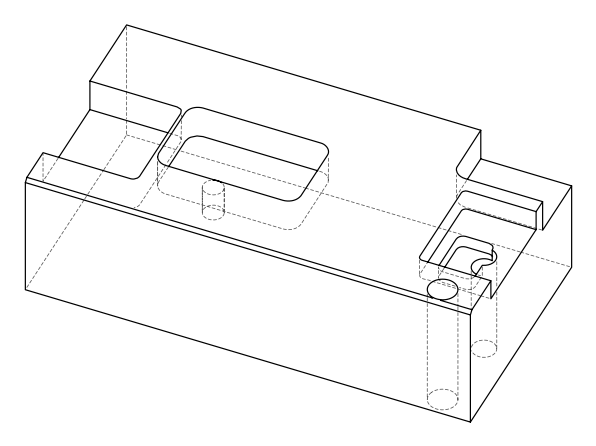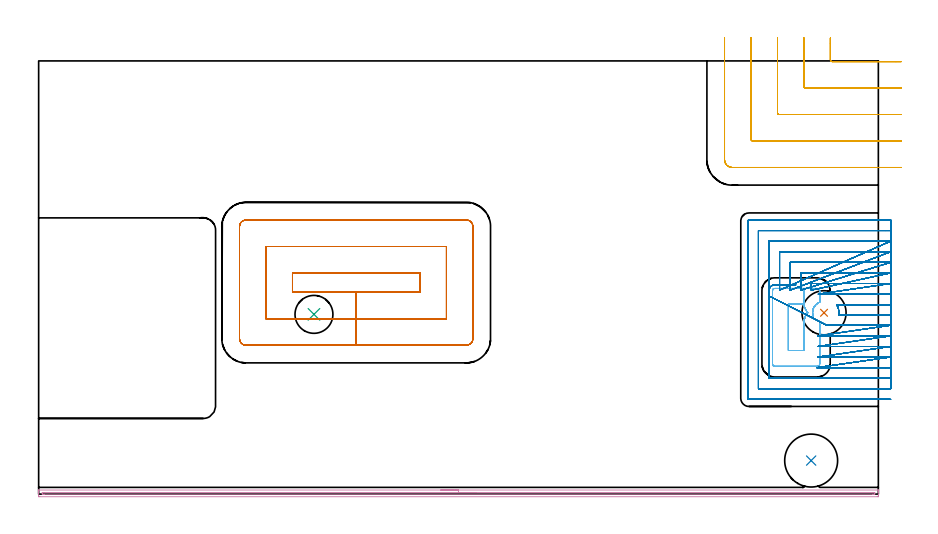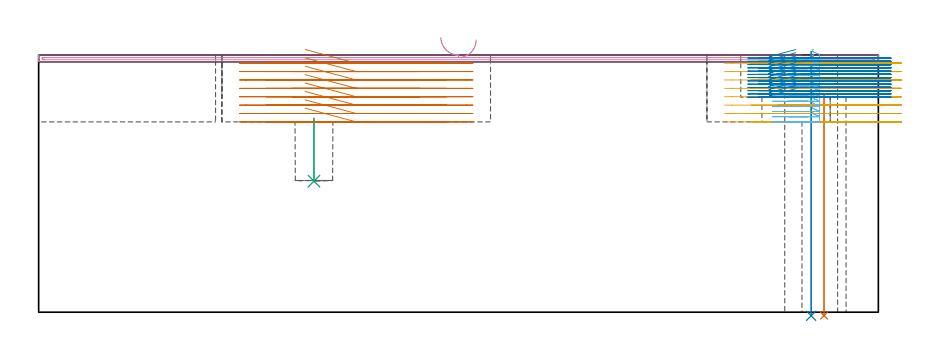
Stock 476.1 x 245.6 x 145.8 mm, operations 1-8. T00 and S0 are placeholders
(PLAN: 9 operations, 8 tool changes, 150.3 min)
(1 INDEXABLE_INSERT_DRILL_THROUGH_HOLE_FROM_SOLID | STEP1HOLE | NXT0302_021 | 0.51 min | 71473 mm3)
(2 INDEXABLE_INSERT_DRILL_THROUGH_HOLE_FROM_SOLID_1 | STEP1HOLE_1 | NXT0302_031 | 0.6 min | 102970 mm3)
(3 INDEXABLE_INSERT_DRILL_BLIND_HOLE_FROM_SOLID | STEP1POCKET | NXT0302_014 | 0.15 min | 25821 mm3)
(4 AREA_MILL | FG_CHAMFER_SURFACE | UGT0205_001 | 7.77 min | 3431 mm3)
(5 MILL_CORNER_NOTCH_RECTANGULAR | CORNER_NOTCH_RECTANGULAR | UGT0201_094 | Follow Part, ap 5, ae 75% | 10.1 min | 257704 mm3)
(6 MILL_RECTANGULAR_POCKET | POCKET_RECTANGULAR_STRAIGHT | NXT0201_011 | Follow Part, ap 3, ae 75% | 6.83 min | 68156 mm3)
(7 MILL_RECTANGULAR_POCKET_1 | POCKET_RECTANGULAR_STRAIGHT_1 | UGT0201_094 | Follow Part, ap 5, ae 75% | 15.15 min | 505471 mm3)
(8 MILL_SLOT | SLOT_PARTIAL_RECTANGULAR | NXT0201_009 | Follow Part, ap 2, ae 75% | 59.41 min | 149608 mm3)
(9 MILL_SLOT_1 | SLOT_PARTIAL_RECTANGULAR_1 | NXT0201_011 | Follow Part, ap 3, ae 75% | 49.78 min | 431446 mm3)
(TOOL NXT0302_021 | Index. Insert Drill 25mm [880-D2500L25-05] | D25 PA176 FL125 Z2)
(TOOL NXT0302_031 | Index. Insert Drill 30mm [880-D3000L32-05] | D30 PA176 FL150 Z2)
(TOOL NXT0302_014 | Index. Insert Drill 21.5mm [880-D2150L25-03] | D21.5 PA176 FL65 Z2)
(TOOL UGT0205_001 | Chamfer Mill 20 x 3 x 45 deg. | D20 FL50 Z2)
(TOOL UGT0201_094 | End mill 20 mm | D20 FL38 Z4)
(TOOL NXT0201_011 | ENDMILL 12mm [2P460-1200-NA 1630] | D12 FL38 Z6)
(TOOL NXT0201_009 | ENDMILL 8mm [2P460-0800-NA 1630] | D8 FL26 Z6)
(OP 1 INDEXABLE_INSERT_DRILL_THROUGH_HOLE_FROM_SOLID)
G17 G21 G94 G90
T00 M6
G54
G17 G0 G90 X445.3 Y102.8 S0 M3
G43 Z155.8 H1
G94 G81 G98 Z-1.937 F250. R123.9
G80
M5
M2
(OP 2 INDEXABLE_INSERT_DRILL_THROUGH_HOLE_FROM_SOLID_1)
G17 G21 G94 G90
T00 M6
G54
G17 G0 G90 X438. Y19. S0 M3
G43 Z155.8 H1
G94 G81 G98 Z-2.024 F250. R147.8
G80
M5
M2
(OP 3 INDEXABLE_INSERT_DRILL_BLIND_HOLE_FROM_SOLID)
G17 G21 G94 G90
T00 M6
G54
G17 G0 G90 X156.1 Y101.9 S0 M3
G43 Z155.8 H1
G94 G81 G98 Z74.3 F250. R109.9
G80
M5
M2
(OP 4 AREA_MILL)
G17 G21 G94 G90
T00 M6
G54
G17 G0 G90 X228.05 Y2.3 S1061 M3
G43 Z155.8 H0
G94 G1 X228.088 Z154.928 F250.
X228.202 Z154.063
X228.391 Z153.212
X228.653 Z152.38
X228.987 Z151.574
X229.39 Z150.8
X229.858 Z150.064
X230.39 Z149.372
X230.979 Z148.729
X231.622 Z148.139
X232.314 Z147.608
X233.05 Z147.14
X233.824 Z146.737
X234.63 Z146.403
X235.462 Z146.141
X236.314 Z145.952
X237.178 Z145.838
X238.05 Z145.8
X475.921
X476.09 Y2.304 Z145.795
X476.093 Y2.252 Z145.744
X476.1 Y1.836 Z145.336
Y1.574 Z145.074
Y0.845 Z144.34
Y-0.409 Z143.088
X476.097 Y-0.934 Z142.561
X476.092 Y-1.491 Z142.005
X476.031 Y-1.493 Z142.003
X475.47 Y-1.5 Z142.
X0.63
X0.069 Y-1.493 Z142.003
X0.008 Y-1.491 Z142.005
X0. Y-0.934 Z142.56
Y0.48 Z143.977
Y0.845 Z144.34
Y1.574 Z145.074
Y1.836 Z145.336
X0.007 Y2.252 Z145.744
X0.01 Y2.304 Z145.795
X0.179 Y2.3 Z145.8
X238.05
Y0.886 Z144.386
X472.746
X473.642 Y0.883 Z144.383
X473.681 Y0.881 Z144.381
X474.09 Y0.845 Z144.345
X474.095 Y0.433 Z143.933
X474.09 Y-0.045 Z143.455
X473.718 Y-0.081 Z143.419
X473.681 Y-0.083 Z143.417
X472.828 Y-0.086 Z143.414
X3.354
X2.458 Y-0.083 Z143.417
X2.419 Y-0.081 Z143.419
X2.01 Y-0.045 Z143.455
X2.005 Y0.367 Z143.867
X2.01 Y0.845 Z144.345
X2.382 Y0.881 Z144.381
X2.419 Y0.883 Z144.383
X3.272 Y0.886 Z144.386
X238.05
X238.922 Z144.424
X239.786 Z144.538
X240.638 Z144.726
X241.47 Z144.989
X242.276 Z145.323
X243.05 Z145.725
X243.786 Z146.194
X244.478 Z146.725
X245.121 Z147.315
X245.71 Z147.958
X246.242 Z148.65
X246.71 Z149.386
X247.113 Z150.159
X247.447 Z150.965
X247.709 Z151.797
X247.898 Z152.649
X248.012 Z153.514
X248.05 Z154.386
G0 Z155.8
M5
M2
(OP 5 MILL_CORNER_NOTCH_RECTANGULAR)
G17 G21 G94 G90
T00 M6
G54
G17 G0 G90 X448.9 Y258.6 S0 M3
G43 Z155.937 H0
Z141.182
G94 G1 Y255.6 F250.
Y246.194 F500.
G3 X449.894 Y245.2 R1.
G1 X486.1
X489.1 F250.
G0 Z155.937
X433.9 Y258.6
Z141.182
G1 Y255.6
Y231.194 F500.
G3 X434.894 Y230.2 R1.
G1 X486.1
X489.1 F250.
G0 Z155.937
X418.9 Y258.6
Z141.182
G1 Y255.6
Y216.195 F500.
G3 X419.895 Y215.2 R1.
G1 X486.1
X489.1 F250.
G0 Z155.937
X403.9 Y258.6
Z141.182
G1 Y255.6
Y201.195 F500.
G3 X404.895 Y200.2 R1.
G1 X486.1
X489.1 F250.
G0 Z155.937
X388.9 Y258.6
Z141.182
G1 Y255.6
Y189.5 F500.
G3 X393.2 Y185.2 R4.3
G1 X486.1
X489.1 F250.
G0 Z155.937
X448.9 Y258.6
Z136.427
G1 Y255.6
Y246.194 F500.
G3 X449.894 Y245.2 R1.
G1 X486.1
X489.1 F250.
G0 Z155.937
X433.9 Y258.6
Z136.427
G1 Y255.6
Y231.194 F500.
G3 X434.894 Y230.2 R1.
G1 X486.1
X489.1 F250.
G0 Z155.937
X418.9 Y258.6
Z136.427
G1 Y255.6
Y216.195 F500.
G3 X419.895 Y215.2 R1.
G1 X486.1
X489.1 F250.
G0 Z155.937
X403.9 Y258.6
Z136.427
G1 Y255.6
Y201.195 F500.
G3 X404.895 Y200.2 R1.
G1 X486.1
X489.1 F250.
G0 Z155.937
X388.9 Y258.6
Z136.427
G1 Y255.6
Y189.5 F500.
G3 X393.2 Y185.2 R4.3
G1 X486.1
X489.1 F250.
G0 Z155.937
X448.9 Y258.6
Z131.673
G1 Y255.6
Y246.194 F500.
G3 X449.894 Y245.2 R1.
G1 X486.1
X489.1 F250.
G0 Z155.937
X433.9 Y258.6
Z131.673
G1 Y255.6
Y231.194 F500.
G3 X434.894 Y230.2 R1.
G1 X486.1
X489.1 F250.
G0 Z155.937
X418.9 Y258.6
Z131.673
G1 Y255.6
Y216.195 F500.
G3 X419.895 Y215.2 R1.
G1 X486.1
X489.1 F250.
G0 Z155.937
X403.9 Y258.6
Z131.673
G1 Y255.6
Y201.195 F500.
G3 X404.895 Y200.2 R1.
G1 X486.1
X489.1 F250.
G0 Z155.937
X388.9 Y258.6
Z131.673
G1 Y255.6
Y189.5 F500.
G3 X393.2 Y185.2 R4.3
G1 X486.1
X489.1 F250.
G0 Z155.937
X448.9 Y258.6
Z126.918
G1 Y255.6
Y246.194 F500.
G3 X449.894 Y245.2 R1.
G1 X486.1
X489.1 F250.
G0 Z155.937
X433.9 Y258.6
Z126.918
G1 Y255.6
Y231.194 F500.
G3 X434.894 Y230.2 R1.
G1 X486.1
X489.1 F250.
G0 Z155.937
X418.9 Y258.6
Z126.918
G1 Y255.6
Y216.195 F500.
G3 X419.895 Y215.2 R1.
G1 X486.1
X489.1 F250.
G0 Z155.937
X403.9 Y258.6
Z126.918
G1 Y255.6
Y201.195 F500.
G3 X404.895 Y200.2 R1.
G1 X486.1
X489.1 F250.
G0 Z155.937
X388.9 Y258.6
Z126.918
G1 Y255.6
Y189.5 F500.
G3 X393.2 Y185.2 R4.3
G1 X486.1
X489.1 F250.
G0 Z155.937
X448.9 Y258.6
Z122.164
G1 Y255.6
Y246.194 F500.
G3 X449.894 Y245.2 R1.
G1 X486.1
X489.1 F250.
G0 Z155.937
X433.9 Y258.6
Z122.164
G1 Y255.6
Y231.194 F500.
G3 X434.894 Y230.2 R1.
G1 X486.1
X489.1 F250.
G0 Z155.937
X418.9 Y258.6
Z122.164
G1 Y255.6
Y216.195 F500.
G3 X419.895 Y215.2 R1.
G1 X486.1
X489.1 F250.
G0 Z155.937
X403.9 Y258.6
Z122.164
G1 Y255.6
Y201.195 F500.
G3 X404.895 Y200.2 R1.
G1 X486.1
X489.1 F250.
G0 Z155.937
X388.9 Y258.6
Z122.164
G1 Y255.6
Y189.5 F500.
G3 X393.2 Y185.2 R4.3
G1 X486.1
X489.1 F250.
G0 Z155.937
X448.9 Y258.6
Z117.409
G1 Y255.6
Y246.194 F500.
G3 X449.894 Y245.2 R1.
G1 X486.1
X489.1 F250.
G0 Z155.937
X433.9 Y258.6
Z117.409
G1 Y255.6
Y231.194 F500.
G3 X434.894 Y230.2 R1.
G1 X486.1
X489.1 F250.
G0 Z155.937
X418.9 Y258.6
Z117.409
G1 Y255.6
Y216.195 F500.
G3 X419.895 Y215.2 R1.
G1 X486.1
X489.1 F250.
G0 Z155.937
X403.9 Y258.6
Z117.409
G1 Y255.6
Y201.195 F500.
G3 X404.895 Y200.2 R1.
G1 X486.1
X489.1 F250.
G0 Z155.937
X388.9 Y258.6
Z117.409
G1 Y255.6
Y189.5 F500.
G3 X393.2 Y185.2 R4.3
G1 X486.1
X489.1 F250.
G0 Z155.937
X448.9 Y258.6
Z112.655
G1 Y255.6
Y246.194 F500.
G3 X449.894 Y245.2 R1.
G1 X486.1
X489.1 F250.
G0 Z155.937
X433.9 Y258.6
Z112.655
G1 Y255.6
Y231.194 F500.
G3 X434.894 Y230.2 R1.
G1 X486.1
X489.1 F250.
G0 Z155.937
X418.9 Y258.6
Z112.655
G1 Y255.6
Y216.195 F500.
G3 X419.895 Y215.2 R1.
G1 X486.1
X489.1 F250.
G0 Z155.937
X403.9 Y258.6
Z112.655
G1 Y255.6
Y201.195 F500.
G3 X404.895 Y200.2 R1.
G1 X486.1
X489.1 F250.
G0 Z155.937
X388.9 Y258.6
Z112.655
G1 Y255.6
Y189.5 F500.
G3 X393.2 Y185.2 R4.3
G1 X486.1
X489.1 F250.
G0 Z155.937
X448.9 Y258.6
Z107.9
G1 Y255.6
Y246.194 F500.
G3 X449.894 Y245.2 R1.
G1 X486.1
X489.1 F250.
G0 Z155.937
X433.9 Y258.6
Z107.9
G1 Y255.6
Y231.194 F500.
G3 X434.894 Y230.2 R1.
G1 X486.1
X489.1 F250.
G0 Z155.937
X418.9 Y258.6
Z107.9
G1 Y255.6
Y216.195 F500.
G3 X419.895 Y215.2 R1.
G1 X486.1
X489.1 F250.
G0 Z155.937
X403.9 Y258.6
Z107.9
G1 Y255.6
Y201.195 F500.
G3 X404.895 Y200.2 R1.
G1 X486.1
X489.1 F250.
G0 Z155.937
X388.9 Y258.6
Z107.9
G1 Y255.6
Y189.5 F500.
G3 X393.2 Y185.2 R4.3
G1 X486.1
X489.1 F250.
G0 Z155.937
M5
M2
(OP 6 MILL_RECTANGULAR_POCKET)
G17 G21 G94 G90
T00 M6
G54
G17 G0 G90 X439.275 Y100.39 S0 M3
G43 Z155.937 H1
Z148.937
G94 G1 X439.066 Y100.956 Z148.775 F250.
X438.867 Y101.882 Z148.521
X438.804 Y102.827 Z148.267
X438.877 Y103.771 Z148.014
X439.085 Y104.695 Z147.76
X439.424 Y105.579 Z147.506
X439.886 Y106.406 Z147.252
X440.102 Y106.697 Z147.155
X440.322 Y106.987 Z147.058
X440.958 Y107.637 Z146.814
X441.676 Y108.195 Z146.57
X442.465 Y108.648 Z146.327
X442.8 Y108.789 Z146.229
Y114.795 Z144.62
Y108.789 Z143.011
Y115.3 F500.
G3 X441.5 Y116.6 R1.3
G1 X433.879
Y107.6
X425.1
Y81.4
X433.8
Y96.806
G2 X436.085 Y102.798 R9.
X433.879 Y107.6 R9.
G1 Y116.6
X417.4
G3 X416.1 Y115.3 R1.3
G1 Y73.7
G3 X417.4 Y72.4 R1.3
G1 X441.5
G3 X442.8 Y73.7 R1.3
G1 Y96.806
G0 X439.27 Y100.388 Z146.011
G1 X439.14 Y100.717 Z145.916 F250.
X438.899 Y101.676 Z145.651
X438.805 Y102.66 Z145.386
X438.86 Y103.647 Z145.121
X439.062 Y104.614 Z144.857
X439.406 Y105.541 Z144.592
X439.886 Y106.405 Z144.327
X440.102 Y106.696 Z144.23
X440.323 Y106.988 Z144.132
X440.456 Y107.139 Z144.078
X440.716 Y107.397 Z143.98
X440.975 Y107.653 Z143.882
X441.686 Y108.201 Z143.641
X442.465 Y108.648 Z143.401
X442.8 Y108.789 Z143.303
Y114.795 Z141.694
Y108.789 Z140.085
Y115.3 F500.
G3 X441.5 Y116.6 R1.3
G1 X433.879
Y107.6
X425.1
Y81.4
X433.8
Y96.806
G2 X436.085 Y102.798 R9.
X433.879 Y107.6 R9.
G1 Y116.6
X417.4
G3 X416.1 Y115.3 R1.3
G1 Y73.7
G3 X417.4 Y72.4 R1.3
G1 X441.5
G3 X442.8 Y73.7 R1.3
G1 Y96.806
G0 X439.276 Y100.379 Z143.085
G1 X439.209 Y100.527 Z143.041 F250.
X439.101 Y100.873 Z142.944
X438.995 Y101.22 Z142.847
X438.831 Y102.193 Z142.583
X438.815 Y103.18 Z142.318
X438.947 Y104.158 Z142.054
X439.224 Y105.105 Z141.789
X439.64 Y106. Z141.525
X439.834 Y106.306 Z141.428
X440.029 Y106.609 Z141.331
X440.276 Y106.929 Z141.223
X440.52 Y107.194 Z141.126
X440.769 Y107.462 Z141.028
X441.488 Y108.066 Z140.777
X442.285 Y108.564 Z140.525
X442.8 Y108.797 Z140.373
Y114.795 Z138.766
Y108.797 Z137.159
Y115.3 F500.
G3 X441.5 Y116.6 R1.3
G1 X433.88
Y107.6
X425.1
Y81.4
X433.8
Y96.806
G2 X436.088 Y102.801 R9.
X433.88 Y107.6 R9.
G1 Y116.6
X417.4
G3 X416.1 Y115.3 R1.3
G1 Y73.7
G3 X417.4 Y72.4 R1.3
G1 X441.5
G3 X442.8 Y73.7 R1.3
G1 Y96.806
G0 X439.272 Y100.389 Z140.159
G1 X439.209 Y100.527 Z140.118 F250.
X439.101 Y100.873 Z140.021
X438.995 Y101.22 Z139.924
X438.831 Y102.192 Z139.66
X438.815 Y103.177 Z139.396
X438.947 Y104.154 Z139.132
X439.223 Y105.101 Z138.867
X439.637 Y105.995 Z138.603
X439.831 Y106.301 Z138.506
X440.025 Y106.605 Z138.41
X440.319 Y106.98 Z138.282
X440.566 Y107.243 Z138.185
X440.816 Y107.507 Z138.088
X441.597 Y108.141 Z137.818
X442.465 Y108.648 Z137.549
X442.8 Y108.789 Z137.452
Y114.795 Z135.842
Y108.789 Z134.233
Y115.3 F500.
G3 X441.5 Y116.6 R1.3
G1 X433.879
Y107.6
X425.1
Y81.4
X433.8
Y96.806
G2 X436.085 Y102.798 R9.
X433.879 Y107.6 R9.
G1 Y116.6
X417.4
G3 X416.1 Y115.3 R1.3
G1 Y73.7
G3 X417.4 Y72.4 R1.3
G1 X441.5
G3 X442.8 Y73.7 R1.3
G1 Y96.806
G0 X439.275 Y100.39 Z137.233
G1 X439.066 Y100.956 Z137.071 F250.
X438.867 Y101.882 Z136.818
X438.804 Y102.827 Z136.564
X438.877 Y103.771 Z136.31
X439.085 Y104.695 Z136.056
X439.424 Y105.579 Z135.803
X439.886 Y106.406 Z135.549
X440.102 Y106.697 Z135.452
X440.322 Y106.987 Z135.354
X440.958 Y107.637 Z135.111
X441.676 Y108.195 Z134.867
X442.465 Y108.648 Z134.623
X442.8 Y108.789 Z134.526
Y114.795 Z132.916
Y108.789 Z131.307
Y115.3 F500.
G3 X441.5 Y116.6 R1.3
G1 X433.879
Y107.6
X425.1
Y81.4
X433.8
Y96.806
G2 X436.085 Y102.798 R9.
X433.879 Y107.6 R9.
G1 Y116.6
X417.4
G3 X416.1 Y115.3 R1.3
G1 Y73.7
G3 X417.4 Y72.4 R1.3
G1 X441.5
G3 X442.8 Y73.7 R1.3
G1 Y96.806
G0 X439.27 Y100.389 Z134.307
G1 X439.152 Y100.68 Z134.223 F250.
X438.905 Y101.644 Z133.956
X438.806 Y102.634 Z133.69
X438.857 Y103.627 Z133.423
X439.058 Y104.602 Z133.157
X439.403 Y105.535 Z132.89
X439.886 Y106.405 Z132.623
X440.101 Y106.696 Z132.526
X440.323 Y106.988 Z132.428
X440.568 Y107.26 Z132.33
X440.835 Y107.511 Z132.232
X441.099 Y107.76 Z132.134
X441.755 Y108.246 Z131.916
X442.465 Y108.648 Z131.697
X442.8 Y108.789 Z131.6
Y114.795 Z129.99
Y108.789 Z128.381
Y115.3 F500.
G3 X441.5 Y116.6 R1.3
G1 X433.879
Y107.6
X425.1
Y81.4
X433.8
Y96.806
G2 X436.085 Y102.798 R9.
X433.879 Y107.6 R9.
G1 Y116.6
X417.4
G3 X416.1 Y115.3 R1.3
G1 Y73.7
G3 X417.4 Y72.4 R1.3
G1 X441.5
G3 X442.8 Y73.7 R1.3
G1 Y96.806
G0 X439.271 Y100.385 Z131.381
G1 X439.157 Y100.667 Z131.3 F250.
X438.91 Y101.616 Z131.037
X438.807 Y102.592 Z130.774
X438.85 Y103.572 Z130.511
X439.039 Y104.534 Z130.248
X439.369 Y105.458 Z129.986
X439.534 Y105.781 Z129.888
X439.7 Y106.102 Z129.792
X440.005 Y106.572 Z129.641
X440.349 Y107.015 Z129.491
X440.598 Y107.277 Z129.394
X440.861 Y107.55 Z129.293
X441.143 Y107.785 Z129.195
X441.532 Y108.086 Z129.063
X441.83 Y108.299 Z128.964
X441.95 Y108.373 Z128.927
X442.273 Y108.546 Z128.829
X442.531 Y108.681 Z128.751
X442.8 Y108.792 Z128.673
Y114.795 Z127.064
Y108.792 Z125.455
Y115.3 F500.
G3 X441.5 Y116.6 R1.3
G1 X433.879
Y107.6
X425.1
Y81.4
X433.8
Y96.806
G2 X436.086 Y102.799 R9.
X433.879 Y107.6 R9.
G1 Y116.6
X417.4
G3 X416.1 Y115.3 R1.3
G1 Y73.7
G3 X417.4 Y72.4 R1.3
G1 X441.5
G3 X442.8 Y73.7 R1.3
G1 Y96.806
G0 X439.27 Y100.388 Z128.455
G1 X439.158 Y100.664 Z128.375 F250.
X438.91 Y101.614 Z128.112
X438.807 Y102.59 Z127.849
X438.85 Y103.571 Z127.586
X439.039 Y104.534 Z127.323
X439.369 Y105.459 Z127.06
X439.534 Y105.782 Z126.963
X439.7 Y106.102 Z126.866
X440.025 Y106.6 Z126.707
X440.394 Y107.067 Z126.548
X440.646 Y107.326 Z126.451
X440.89 Y107.575 Z126.358
X441.159 Y107.797 Z126.264
X441.486 Y108.05 Z126.153
X441.781 Y108.264 Z126.056
X442.465 Y108.648 Z125.845
X442.8 Y108.789 Z125.748
Y114.795 Z124.139
Y108.789 Z122.529
Y115.3 F500.
G3 X441.5 Y116.6 R1.3
G1 X433.879
Y107.6
X425.1
Y81.4
X433.8
Y96.806
G2 X436.085 Y102.798 R9.
X433.879 Y107.6 R9.
G1 Y116.6
X417.4
G3 X416.1 Y115.3 R1.3
G1 Y73.7
G3 X417.4 Y72.4 R1.3
G1 X441.5
G3 X442.8 Y73.7 R1.3
G1 Y96.806
G0 X439.275 Y100.39 Z125.529
G1 X439.066 Y100.956 Z125.368 F250.
X438.867 Y101.882 Z125.114
X438.804 Y102.827 Z124.86
X438.877 Y103.771 Z124.607
X439.085 Y104.695 Z124.353
X439.424 Y105.579 Z124.099
X439.886 Y106.406 Z123.845
X440.439 Y107.121 Z123.603
X441.047 Y107.716 Z123.375
X441.726 Y108.228 Z123.147
X442.465 Y108.648 Z122.92
X442.8 Y108.789 Z122.822
Y114.795 Z121.213
Y108.789 Z119.604
Y115.3 F500.
G3 X441.5 Y116.6 R1.3
G1 X433.879
Y107.6
X425.1
Y81.4
X433.8
Y96.806
G2 X436.085 Y102.798 R9.
X433.879 Y107.6 R9.
G1 Y116.6
X417.4
G3 X416.1 Y115.3 R1.3
G1 Y73.7
G3 X417.4 Y72.4 R1.3
G1 X441.5
G3 X442.8 Y73.7 R1.3
G1 Y96.806
G0 X439.275 Y100.39 Z122.604
G1 X439.066 Y100.956 Z122.442 F250.
X438.867 Y101.882 Z122.188
X438.804 Y102.827 Z121.934
X438.877 Y103.771 Z121.681
X439.085 Y104.695 Z121.427
X439.424 Y105.579 Z121.173
X439.886 Y106.406 Z120.919
X440.102 Y106.697 Z120.822
X440.322 Y106.987 Z120.725
X440.958 Y107.637 Z120.481
X441.676 Y108.195 Z120.237
X442.465 Y108.648 Z119.994
X442.8 Y108.789 Z119.896
Y114.795 Z118.287
Y108.789 Z116.678
Y115.3 F500.
G3 X441.5 Y116.6 R1.3
G1 X433.879
Y107.6
X425.1
Y81.4
X433.8
Y96.806
G2 X436.085 Y102.798 R9.
X433.879 Y107.6 R9.
G1 Y116.6
X417.4
G3 X416.1 Y115.3 R1.3
G1 Y73.7
G3 X417.4 Y72.4 R1.3
G1 X441.5
G3 X442.8 Y73.7 R1.3
G1 Y96.806
G0 X439.27 Y100.389 Z119.678
G1 X439.15 Y100.687 Z119.591 F250.
X438.904 Y101.65 Z119.325
X438.806 Y102.639 Z119.059
X438.858 Y103.631 Z118.793
X439.059 Y104.604 Z118.527
X439.404 Y105.536 Z118.26
X439.886 Y106.405 Z117.994
X440.101 Y106.696 Z117.897
X440.323 Y106.987 Z117.799
X440.586 Y107.278 Z117.694
X440.853 Y107.529 Z117.596
X441.119 Y107.777 Z117.498
X441.766 Y108.254 Z117.283
X442.465 Y108.648 Z117.068
X442.8 Y108.789 Z116.97
Y114.795 Z115.361
Y108.789 Z113.752
Y115.3 F500.
G3 X441.5 Y116.6 R1.3
G1 X433.879
Y107.6
X425.1
Y81.4
X433.8
Y96.806
G2 X436.085 Y102.798 R9.
X433.879 Y107.6 R9.
G1 Y116.6
X417.4
G3 X416.1 Y115.3 R1.3
G1 Y73.7
G3 X417.4 Y72.4 R1.3
G1 X441.5
G3 X442.8 Y73.7 R1.3
G1 Y96.806
G0 X439.27 Y100.385 Z116.752
G1 X439.213 Y100.539 Z116.708 F250.
X439.088 Y100.88 Z116.61
X438.874 Y101.836 Z116.348
X438.804 Y102.813 Z116.085
X438.88 Y103.79 Z115.823
X439.101 Y104.745 Z115.56
X439.461 Y105.656 Z115.298
X439.636 Y105.973 Z115.201
X439.813 Y106.288 Z115.104
X440.297 Y106.953 Z114.884
X440.862 Y107.55 Z114.663
X441.143 Y107.785 Z114.565
X441.532 Y108.085 Z114.433
X441.83 Y108.299 Z114.335
X441.95 Y108.374 Z114.297
X442.274 Y108.547 Z114.199
X442.531 Y108.681 Z114.121
X442.8 Y108.792 Z114.043
Y114.795 Z112.434
Y108.792 Z110.826
Y115.3 F500.
G3 X441.5 Y116.6 R1.3
G1 X433.879
Y107.6
X425.1
Y81.4
X433.8
Y96.806
G2 X436.086 Y102.799 R9.
X433.879 Y107.6 R9.
G1 Y116.6
X417.4
G3 X416.1 Y115.3 R1.3
G1 Y73.7
G3 X417.4 Y72.4 R1.3
G1 X441.5
G3 X442.8 Y73.7 R1.3
G1 Y96.806
G0 X439.272 Y100.391 Z113.826
G1 X439.066 Y100.944 Z113.668 F250.
X438.981 Y101.296 Z113.571
X438.898 Y101.647 Z113.474
X438.801 Y102.56 Z113.228
X438.833 Y103.478 Z112.982
X438.994 Y104.382 Z112.736
X439.28 Y105.254 Z112.49
X439.685 Y106.078 Z112.244
X440.203 Y106.837 Z111.998
X440.822 Y107.515 Z111.752
X441.097 Y107.749 Z111.655
X441.646 Y108.174 Z111.469
X441.72 Y108.224 Z111.445
X442.025 Y108.422 Z111.348
X442.464 Y108.653 Z111.215
X442.8 Y108.792 Z111.117
Y114.795 Z109.509
Y108.792 Z107.9
Y115.3 F500.
G3 X441.5 Y116.6 R1.3
G1 X433.879
Y107.6
X425.1
Y81.4
X433.8
Y96.806
G2 X436.086 Y102.799 R9.
X433.879 Y107.6 R9.
G1 Y116.6
X417.4
G3 X416.1 Y115.3 R1.3
G1 Y73.7
G3 X417.4 Y72.4 R1.3
G1 X441.5
G3 X442.8 Y73.7 R1.3
G1 Y96.806
G0 Z155.937
M5
M2
(OP 7 MILL_RECTANGULAR_POCKET_1)
G17 G21 G94 G90
T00 M6
G54
G17 G0 G90 X151.11 Y114.4 S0 M3
G43 Z155.937 H0
Z148.937
G94 G1 X180.05 Z141.182 F250.
X216.2 F500.
Y125.4
X143.9
Y114.4
X180.05
Y99.4
X231.2
Y140.4
X128.9
Y99.4
X180.05
Y84.4
X242.5
G3 X246.2 Y88.1 R3.7
G1 Y151.7
G3 X242.5 Y155.4 R3.7
G1 X117.6
G3 X113.9 Y151.7 R3.7
G1 Y88.1
G3 X117.6 Y84.4 R3.7
G1 X180.05
X181.05
G0 X151.11 Y114.4 Z144.182
G1 X180.05 Z136.427 F250.
X216.2 F500.
Y125.4
X143.9
Y114.4
X180.05
Y99.4
X231.2
Y140.4
X128.9
Y99.4
X180.05
Y84.4
X242.5
G3 X246.2 Y88.1 R3.7
G1 Y151.7
G3 X242.5 Y155.4 R3.7
G1 X117.6
G3 X113.9 Y151.7 R3.7
G1 Y88.1
G3 X117.6 Y84.4 R3.7
G1 X180.05
X181.05
G0 X151.11 Y114.4 Z139.427
G1 X180.05 Z131.673 F250.
X216.2 F500.
Y125.4
X143.9
Y114.4
X180.05
Y99.4
X231.2
Y140.4
X128.9
Y99.4
X180.05
Y84.4
X242.5
G3 X246.2 Y88.1 R3.7
G1 Y151.7
G3 X242.5 Y155.4 R3.7
G1 X117.6
G3 X113.9 Y151.7 R3.7
G1 Y88.1
G3 X117.6 Y84.4 R3.7
G1 X180.05
X181.05
G0 X151.11 Y114.4 Z134.673
G1 X180.05 Z126.918 F250.
X216.2 F500.
Y125.4
X143.9
Y114.4
X180.05
Y99.4
X231.2
Y140.4
X128.9
Y99.4
X180.05
Y84.4
X242.5
G3 X246.2 Y88.1 R3.7
G1 Y151.7
G3 X242.5 Y155.4 R3.7
G1 X117.6
G3 X113.9 Y151.7 R3.7
G1 Y88.1
G3 X117.6 Y84.4 R3.7
G1 X180.05
X181.05
G0 X151.11 Y114.4 Z129.918
G1 X180.05 Z122.164 F250.
X216.2 F500.
Y125.4
X143.9
Y114.4
X180.05
Y99.4
X231.2
Y140.4
X128.9
Y99.4
X180.05
Y84.4
X242.5
G3 X246.2 Y88.1 R3.7
G1 Y151.7
G3 X242.5 Y155.4 R3.7
G1 X117.6
G3 X113.9 Y151.7 R3.7
G1 Y88.1
G3 X117.6 Y84.4 R3.7
G1 X180.05
X181.05
G0 X151.11 Y114.4 Z125.164
G1 X180.05 Z117.409 F250.
X216.2 F500.
Y125.4
X143.9
Y114.4
X180.05
Y99.4
X231.2
Y140.4
X128.9
Y99.4
X180.05
Y84.4
X242.5
G3 X246.2 Y88.1 R3.7
G1 Y151.7
G3 X242.5 Y155.4 R3.7
G1 X117.6
G3 X113.9 Y151.7 R3.7
G1 Y88.1
G3 X117.6 Y84.4 R3.7
G1 X180.05
X181.05
G0 X151.11 Y114.4 Z120.409
G1 X180.05 Z112.655 F250.
X216.2 F500.
Y125.4
X143.9
Y114.4
X180.05
Y99.4
X231.2
Y140.4
X128.9
Y99.4
X180.05
Y84.4
X242.5
G3 X246.2 Y88.1 R3.7
G1 Y151.7
G3 X242.5 Y155.4 R3.7
G1 X117.6
G3 X113.9 Y151.7 R3.7
G1 Y88.1
G3 X117.6 Y84.4 R3.7
G1 X180.05
X181.05
G0 X151.11 Y114.4 Z115.655
G1 X180.05 Z107.9 F250.
X216.2 F500.
Y125.4
X143.9
Y114.4
X180.05
Y99.4
X231.2
Y140.4
X128.9
Y99.4
X180.05
Y84.4
X242.5
G3 X246.2 Y88.1 R3.7
G1 Y151.7
G3 X242.5 Y155.4 R3.7
G1 X117.6
G3 X113.9 Y151.7 R3.7
G1 Y88.1
G3 X117.6 Y84.4 R3.7
G1 X180.05
X181.05
G0 Z155.937
M5
M2
(OP 8 MILL_SLOT)
G17 G21 G94 G90
T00 M6
G54
G17 G0 G90 X483.1 Y107.4 S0 M3
G43 Z155.937 H1
Z144.088
G94 G1 X480.1 F250.
X452.444 F500.
G2 X453.725 Y101.7 R8.505
G1 X480.1
X483.1 F250.
Y113.4
X480.1
X445.07 F500.
X442.07 F250.
X483.1 Y119.4 F500.
X480.1 F250.
X438.1 F500.
Y118.601
Y115.601 F250.
X483.1 Y125.4 F500.
X480.1 F250.
X432.1 F500.
Y118.601
Y115.601 F250.
X483.1 Y131.4 F500.
X480.1 F250.
X426.1 F500.
Y118.6
Y115.6 F250.
X483.1 Y137.4 F500.
X480.1 F250.
X420.1 F500.
Y118.6
Y115.6 F250.
X483.1 Y143.4 F500.
X480.1 F250.
X414.1 F500.
Y115.323
Y112.323 F250.
X446.97 Y95.7 F500.
X449.97 F250.
X480.1 F500.
X483.1 F250.
X441.8 Y89.7 F500.
X444.8 F250.
X480.1 F500.
X483.1 F250.
X441.8 Y83.7 F500.
X444.8 F250.
X480.1 F500.
X483.1 F250.
X441.8 Y77.7 F500.
X444.8 F250.
X480.1 F500.
X483.1 F250.
X441.106 Y71.7 F500.
X444.106 F250.
X480.1 F500.
X483.1 F250.
G0 X429.271 Y118.6 Z148.937
G1 X418.093 Z145.941
X417.378 Y118.609 Z145.75
X416.881 Y118.55 Z145.616
X416.402 Y118.445 Z145.484
X415.991 Y118.289 Z145.366
X415.563 Y118.028 Z145.232
X415.18 Y117.755 Z145.106
X414.856 Y117.405 Z144.978
X414.742 Y117.246 Z144.926
X414.56 Y116.972 Z144.838
X414.298 Y116.456 Z144.683
X414.22 Y116.175 Z144.605
X414.119 Y115.638 Z144.458
X414.086 Y115.091 Z144.311
X414.1 Y114.256 Z144.088
Y65.7 F500.
X480.1
X483.1 F250.
Y149.4
X480.1
X408.1 F500.
Y59.7
X480.1
X483.1 F250.
Y155.4
X480.1
X402.7 F500.
G3 X402.1 Y154.8 R0.6
G1 Y54.3
G3 X402.7 Y53.7 R0.6
G1 X480.1
X483.1 F250.
G0 Y107.4 Z142.239
G1 X480.1
X452.444 F500.
G2 X453.725 Y101.7 R8.505
G1 X480.1
X483.1 F250.
Y113.4
X480.1
X445.07 F500.
X442.07 F250.
X483.1 Y119.4 F500.
X480.1 F250.
X438.1 F500.
Y118.601
Y115.601 F250.
X483.1 Y125.4 F500.
X480.1 F250.
X432.1 F500.
Y118.601
Y115.601 F250.
X483.1 Y131.4 F500.
X480.1 F250.
X426.1 F500.
Y118.6
Y115.6 F250.
X483.1 Y137.4 F500.
X480.1 F250.
X420.1 F500.
Y118.6
Y115.6 F250.
X483.1 Y143.4 F500.
X480.1 F250.
X414.1 F500.
Y115.323
Y112.323 F250.
X446.97 Y95.7 F500.
X449.97 F250.
X480.1 F500.
X483.1 F250.
X441.8 Y89.7 F500.
X444.8 F250.
X480.1 F500.
X483.1 F250.
X441.8 Y83.7 F500.
X444.8 F250.
X480.1 F500.
X483.1 F250.
X441.8 Y77.7 F500.
X444.8 F250.
X480.1 F500.
X483.1 F250.
X441.106 Y71.7 F500.
X444.106 F250.
X480.1 F500.
X483.1 F250.
G0 X429.271 Y118.6 Z147.088
G1 X418.093 Z144.093
X417.378 Y118.609 Z143.901
X416.881 Y118.55 Z143.767
X416.402 Y118.445 Z143.635
X415.991 Y118.289 Z143.517
X415.563 Y118.028 Z143.383
X415.18 Y117.755 Z143.257
X414.856 Y117.405 Z143.129
X414.742 Y117.246 Z143.077
X414.56 Y116.972 Z142.989
X414.298 Y116.456 Z142.834
X414.22 Y116.175 Z142.756
X414.119 Y115.638 Z142.609
X414.086 Y115.091 Z142.462
X414.1 Y114.256 Z142.239
Y65.7 F500.
X480.1
X483.1 F250.
Y149.4
X480.1
X408.1 F500.
Y59.7
X480.1
X483.1 F250.
Y155.4
X480.1
X402.7 F500.
G3 X402.1 Y154.8 R0.6
G1 Y54.3
G3 X402.7 Y53.7 R0.6
G1 X480.1
X483.1 F250.
G0 Y107.4 Z140.39
G1 X480.1
X452.444 F500.
G2 X453.725 Y101.7 R8.505
G1 X480.1
X483.1 F250.
Y113.4
X480.1
X445.07 F500.
X442.07 F250.
X483.1 Y119.4 F500.
X480.1 F250.
X438.1 F500.
Y118.601
Y115.601 F250.
X483.1 Y125.4 F500.
X480.1 F250.
X432.1 F500.
Y118.601
Y115.601 F250.
X483.1 Y131.4 F500.
X480.1 F250.
X426.1 F500.
Y118.6
Y115.6 F250.
X483.1 Y137.4 F500.
X480.1 F250.
X420.1 F500.
Y118.6
Y115.6 F250.
X483.1 Y143.4 F500.
X480.1 F250.
X414.1 F500.
Y115.323
Y112.323 F250.
X446.97 Y95.7 F500.
X449.97 F250.
X480.1 F500.
X483.1 F250.
X441.8 Y89.7 F500.
X444.8 F250.
X480.1 F500.
X483.1 F250.
X441.8 Y83.7 F500.
X444.8 F250.
X480.1 F500.
X483.1 F250.
X441.8 Y77.7 F500.
X444.8 F250.
X480.1 F500.
X483.1 F250.
X441.106 Y71.7 F500.
X444.106 F250.
X480.1 F500.
X483.1 F250.
G0 X429.271 Y118.6 Z145.239
G1 X418.093 Z142.244
X417.378 Y118.609 Z142.052
X416.881 Y118.55 Z141.918
X416.402 Y118.445 Z141.786
X415.991 Y118.289 Z141.669
X415.563 Y118.028 Z141.534
X415.18 Y117.755 Z141.408
X414.856 Y117.405 Z141.28
X414.742 Y117.246 Z141.228
X414.56 Y116.972 Z141.14
X414.298 Y116.456 Z140.985
X414.22 Y116.175 Z140.907
X414.119 Y115.638 Z140.76
X414.086 Y115.091 Z140.613
X414.1 Y114.256 Z140.39
Y65.7 F500.
X480.1
X483.1 F250.
Y149.4
X480.1
X408.1 F500.
Y59.7
X480.1
X483.1 F250.
Y155.4
X480.1
X402.7 F500.
G3 X402.1 Y154.8 R0.6
G1 Y54.3
G3 X402.7 Y53.7 R0.6
G1 X480.1
X483.1 F250.
G0 Y107.4 Z138.541
G1 X480.1
X452.444 F500.
G2 X453.725 Y101.7 R8.504
G1 X480.1
X483.1 F250.
Y113.4
X480.1
X445.07 F500.
X442.07 F250.
X483.1 Y119.4 F500.
X480.1 F250.
X438.1 F500.
Y118.601
Y115.601 F250.
X483.1 Y125.4 F500.
X480.1 F250.
X432.1 F500.
Y118.601
Y115.601 F250.
X483.1 Y131.4 F500.
X480.1 F250.
X426.1 F500.
Y118.6
Y115.6 F250.
X483.1 Y137.4 F500.
X480.1 F250.
X420.1 F500.
Y118.6
Y115.6 F250.
X483.1 Y143.4 F500.
X480.1 F250.
X414.1 F500.
Y115.323
Y112.323 F250.
X446.97 Y95.7 F500.
X449.97 F250.
X480.1 F500.
X483.1 F250.
X441.8 Y89.7 F500.
X444.8 F250.
X480.1 F500.
X483.1 F250.
X441.8 Y83.7 F500.
X444.8 F250.
X480.1 F500.
X483.1 F250.
X441.8 Y77.7 F500.
X444.8 F250.
X480.1 F500.
X483.1 F250.
X441.106 Y71.7 F500.
X444.106 F250.
X480.1 F500.
X483.1 F250.
G0 X429.271 Y118.6 Z143.39
G1 X418.093 Z140.395
X417.378 Y118.609 Z140.203
X416.881 Y118.55 Z140.069
X416.402 Y118.445 Z139.937
X415.991 Y118.289 Z139.82
X415.563 Y118.028 Z139.685
X415.18 Y117.755 Z139.559
X414.856 Y117.405 Z139.431
X414.742 Y117.246 Z139.379
X414.56 Y116.972 Z139.291
X414.298 Y116.456 Z139.136
X414.22 Y116.175 Z139.058
X414.119 Y115.638 Z138.911
X414.086 Y115.091 Z138.764
X414.1 Y114.256 Z138.541
Y65.7 F500.
X480.1
X483.1 F250.
Y149.4
X480.1
X408.1 F500.
Y59.7
X480.1
X483.1 F250.
Y155.4
X480.1
X402.7 F500.
G3 X402.1 Y154.8 R0.6
G1 Y54.3
G3 X402.7 Y53.7 R0.6
G1 X480.1
X483.1 F250.
G0 Y107.4 Z136.692
G1 X480.1
X452.444 F500.
G2 X453.725 Y101.7 R8.504
G1 X480.1
X483.1 F250.
Y113.4
X480.1
X445.07 F500.
X442.07 F250.
X483.1 Y119.4 F500.
X480.1 F250.
X438.1 F500.
Y118.601
Y115.601 F250.
X483.1 Y125.4 F500.
X480.1 F250.
X432.1 F500.
Y118.601
Y115.601 F250.
X483.1 Y131.4 F500.
X480.1 F250.
X426.1 F500.
Y118.6
Y115.6 F250.
X483.1 Y137.4 F500.
X480.1 F250.
X420.1 F500.
Y118.6
Y115.6 F250.
X483.1 Y143.4 F500.
X480.1 F250.
X414.1 F500.
Y115.323
Y112.323 F250.
X446.97 Y95.7 F500.
X449.97 F250.
X480.1 F500.
X483.1 F250.
X441.8 Y89.7 F500.
X444.8 F250.
X480.1 F500.
X483.1 F250.
X441.8 Y83.7 F500.
X444.8 F250.
X480.1 F500.
X483.1 F250.
X441.8 Y77.7 F500.
X444.8 F250.
X480.1 F500.
X483.1 F250.
X441.106 Y71.7 F500.
X444.106 F250.
X480.1 F500.
X483.1 F250.
G0 X429.271 Y118.6 Z141.541
G1 X418.093 Z138.546
X417.378 Y118.609 Z138.354
X416.881 Y118.55 Z138.22
X416.402 Y118.445 Z138.088
X415.991 Y118.289 Z137.971
X415.563 Y118.028 Z137.836
X415.18 Y117.755 Z137.71
X414.856 Y117.405 Z137.582
X414.753 Y117.262 Z137.535
X414.559 Y116.969 Z137.441
X414.298 Y116.456 Z137.287
X414.22 Y116.175 Z137.209
X414.119 Y115.638 Z137.062
X414.086 Y115.091 Z136.915
X414.1 Y114.256 Z136.692
Y65.7 F500.
X480.1
X483.1 F250.
Y149.4
X480.1
X408.1 F500.
Y59.7
X480.1
X483.1 F250.
Y155.4
X480.1
X402.7 F500.
G3 X402.1 Y154.8 R0.6
G1 Y54.3
G3 X402.7 Y53.7 R0.6
G1 X480.1
X483.1 F250.
G0 Y107.4 Z134.843
G1 X480.1
X452.444 F500.
G2 X453.725 Y101.7 R8.504
G1 X480.1
X483.1 F250.
Y113.4
X480.1
X445.07 F500.
X442.07 F250.
X483.1 Y119.4 F500.
X480.1 F250.
X438.1 F500.
Y118.601
Y115.601 F250.
X483.1 Y125.4 F500.
X480.1 F250.
X432.1 F500.
Y118.601
Y115.601 F250.
X483.1 Y131.4 F500.
X480.1 F250.
X426.1 F500.
Y118.6
Y115.6 F250.
X483.1 Y137.4 F500.
X480.1 F250.
X420.1 F500.
Y118.6
Y115.6 F250.
X483.1 Y143.4 F500.
X480.1 F250.
X414.1 F500.
Y115.323
Y112.323 F250.
X446.97 Y95.7 F500.
X449.97 F250.
X480.1 F500.
X483.1 F250.
X441.8 Y89.7 F500.
X444.8 F250.
X480.1 F500.
X483.1 F250.
X441.8 Y83.7 F500.
X444.8 F250.
X480.1 F500.
X483.1 F250.
X441.8 Y77.7 F500.
X444.8 F250.
X480.1 F500.
X483.1 F250.
X441.106 Y71.7 F500.
X444.106 F250.
X480.1 F500.
X483.1 F250.
G0 X429.271 Y118.6 Z139.692
G1 X418.093 Z136.697
X417.378 Y118.609 Z136.505
X416.881 Y118.55 Z136.371
X416.402 Y118.445 Z136.24
X415.991 Y118.289 Z136.122
X415.563 Y118.028 Z135.987
X415.18 Y117.755 Z135.861
X414.856 Y117.405 Z135.733
X414.753 Y117.262 Z135.686
X414.559 Y116.969 Z135.592
X414.298 Y116.456 Z135.438
X414.22 Y116.175 Z135.36
X414.119 Y115.638 Z135.213
X414.086 Y115.091 Z135.066
X414.1 Y114.256 Z134.843
Y65.7 F500.
X480.1
X483.1 F250.
Y149.4
X480.1
X408.1 F500.
Y59.7
X480.1
X483.1 F250.
Y155.4
X480.1
X402.7 F500.
G3 X402.1 Y154.8 R0.6
G1 Y54.3
G3 X402.7 Y53.7 R0.6
G1 X480.1
X483.1 F250.
G0 Y107.4 Z132.994
G1 X480.1
X452.444 F500.
G2 X453.725 Y101.7 R8.505
G1 X480.1
X483.1 F250.
Y113.4
X480.1
X445.07 F500.
X442.07 F250.
X483.1 Y119.4 F500.
X480.1 F250.
X438.1 F500.
Y118.601
Y115.601 F250.
X483.1 Y125.4 F500.
X480.1 F250.
X432.1 F500.
Y118.601
Y115.601 F250.
X483.1 Y131.4 F500.
X480.1 F250.
X426.1 F500.
Y118.6
Y115.6 F250.
X483.1 Y137.4 F500.
X480.1 F250.
X420.1 F500.
Y118.6
Y115.6 F250.
X483.1 Y143.4 F500.
X480.1 F250.
X414.1 F500.
Y115.323
Y112.323 F250.
X446.97 Y95.7 F500.
X449.97 F250.
X480.1 F500.
X483.1 F250.
X441.8 Y89.7 F500.
X444.8 F250.
X480.1 F500.
X483.1 F250.
X441.8 Y83.7 F500.
X444.8 F250.
X480.1 F500.
X483.1 F250.
X441.8 Y77.7 F500.
X444.8 F250.
X480.1 F500.
X483.1 F250.
X441.106 Y71.7 F500.
X444.106 F250.
X480.1 F500.
X483.1 F250.
G0 X429.271 Y118.6 Z137.843
G1 X418.093 Z134.848
X417.378 Y118.609 Z134.656
X416.881 Y118.55 Z134.522
X416.402 Y118.445 Z134.391
X415.991 Y118.289 Z134.273
X415.563 Y118.028 Z134.138
X415.18 Y117.755 Z134.012
X414.856 Y117.405 Z133.884
X414.742 Y117.246 Z133.832
X414.56 Y116.972 Z133.744
X414.298 Y116.456 Z133.589
X414.22 Y116.175 Z133.511
X414.119 Y115.638 Z133.364
X414.086 Y115.091 Z133.218
X414.1 Y114.256 Z132.994
Y65.7 F500.
X480.1
X483.1 F250.
Y149.4
X480.1
X408.1 F500.
Y59.7
X480.1
X483.1 F250.
Y155.4
X480.1
X402.7 F500.
G3 X402.1 Y154.8 R0.6
G1 Y54.3
G3 X402.7 Y53.7 R0.6
G1 X480.1
X483.1 F250.
G0 Y107.4 Z131.145
G1 X480.1
X452.444 F500.
G2 X453.725 Y101.7 R8.505
G1 X480.1
X483.1 F250.
Y113.4
X480.1
X445.07 F500.
X442.07 F250.
X483.1 Y119.4 F500.
X480.1 F250.
X438.1 F500.
Y118.601
Y115.601 F250.
X483.1 Y125.4 F500.
X480.1 F250.
X432.1 F500.
Y118.601
Y115.601 F250.
X483.1 Y131.4 F500.
X480.1 F250.
X426.1 F500.
Y118.6
Y115.6 F250.
X483.1 Y137.4 F500.
X480.1 F250.
X420.1 F500.
Y118.6
Y115.6 F250.
X483.1 Y143.4 F500.
X480.1 F250.
X414.1 F500.
Y115.323
Y112.323 F250.
X446.97 Y95.7 F500.
X449.97 F250.
X480.1 F500.
X483.1 F250.
X441.8 Y89.7 F500.
X444.8 F250.
X480.1 F500.
X483.1 F250.
X441.8 Y83.7 F500.
X444.8 F250.
X480.1 F500.
X483.1 F250.
X441.8 Y77.7 F500.
X444.8 F250.
X480.1 F500.
X483.1 F250.
X441.106 Y71.7 F500.
X444.106 F250.
X480.1 F500.
X483.1 F250.
G0 X429.271 Y118.6 Z135.994
G1 X418.093 Z132.999
X417.378 Y118.609 Z132.807
X416.881 Y118.55 Z132.673
X416.402 Y118.445 Z132.542
X415.991 Y118.289 Z132.424
X415.563 Y118.028 Z132.289
X415.18 Y117.755 Z132.163
X414.856 Y117.405 Z132.035
X414.742 Y117.246 Z131.983
X414.56 Y116.972 Z131.895
X414.298 Y116.456 Z131.74
X414.22 Y116.175 Z131.662
X414.119 Y115.638 Z131.515
X414.086 Y115.091 Z131.369
X414.1 Y114.256 Z131.145
Y65.7 F500.
X480.1
X483.1 F250.
Y149.4
X480.1
X408.1 F500.
Y59.7
X480.1
X483.1 F250.
Y155.4
X480.1
X402.7 F500.
G3 X402.1 Y154.8 R0.6
G1 Y54.3
G3 X402.7 Y53.7 R0.6
G1 X480.1
X483.1 F250.
G0 Y107.4 Z129.296
G1 X480.1
X452.444 F500.
G2 X453.725 Y101.7 R8.505
G1 X480.1
X483.1 F250.
Y113.4
X480.1
X445.07 F500.
X442.07 F250.
X483.1 Y119.4 F500.
X480.1 F250.
X438.1 F500.
Y118.601
Y115.601 F250.
X483.1 Y125.4 F500.
X480.1 F250.
X432.1 F500.
Y118.601
Y115.601 F250.
X483.1 Y131.4 F500.
X480.1 F250.
X426.1 F500.
Y118.6
Y115.6 F250.
X483.1 Y137.4 F500.
X480.1 F250.
X420.1 F500.
Y118.6
Y115.6 F250.
X483.1 Y143.4 F500.
X480.1 F250.
X414.1 F500.
Y115.323
Y112.323 F250.
X446.97 Y95.7 F500.
X449.97 F250.
X480.1 F500.
X483.1 F250.
X441.8 Y89.7 F500.
X444.8 F250.
X480.1 F500.
X483.1 F250.
X441.8 Y83.7 F500.
X444.8 F250.
X480.1 F500.
X483.1 F250.
X441.8 Y77.7 F500.
X444.8 F250.
X480.1 F500.
X483.1 F250.
X441.106 Y71.7 F500.
X444.106 F250.
X480.1 F500.
X483.1 F250.
G0 X429.271 Y118.6 Z134.145
G1 X418.093 Z131.15
X417.378 Y118.609 Z130.958
X416.881 Y118.55 Z130.824
X416.402 Y118.445 Z130.693
X415.991 Y118.289 Z130.575
X415.563 Y118.028 Z130.44
X415.18 Y117.755 Z130.314
X414.856 Y117.405 Z130.186
X414.742 Y117.246 Z130.134
X414.56 Y116.972 Z130.046
X414.298 Y116.456 Z129.891
X414.22 Y116.175 Z129.813
X414.119 Y115.638 Z129.666
X414.086 Y115.091 Z129.52
X414.1 Y114.256 Z129.296
Y65.7 F500.
X480.1
X483.1 F250.
Y149.4
X480.1
X408.1 F500.
Y59.7
X480.1
X483.1 F250.
Y155.4
X480.1
X402.7 F500.
G3 X402.1 Y154.8 R0.6
G1 Y54.3
G3 X402.7 Y53.7 R0.6
G1 X480.1
X483.1 F250.
G0 Y107.4 Z127.447
G1 X480.1
X452.444 F500.
G2 X453.725 Y101.7 R8.505
G1 X480.1
X483.1 F250.
Y113.4
X480.1
X445.07 F500.
X442.07 F250.
X483.1 Y119.4 F500.
X480.1 F250.
X438.1 F500.
Y118.601
Y115.601 F250.
X483.1 Y125.4 F500.
X480.1 F250.
X432.1 F500.
Y118.601
Y115.601 F250.
X483.1 Y131.4 F500.
X480.1 F250.
X426.1 F500.
Y118.6
Y115.6 F250.
X483.1 Y137.4 F500.
X480.1 F250.
X420.1 F500.
Y118.6
Y115.6 F250.
X483.1 Y143.4 F500.
X480.1 F250.
X414.1 F500.
Y115.323
Y112.323 F250.
X446.97 Y95.7 F500.
X449.97 F250.
X480.1 F500.
X483.1 F250.
X441.8 Y89.7 F500.
X444.8 F250.
X480.1 F500.
X483.1 F250.
X441.8 Y83.7 F500.
X444.8 F250.
X480.1 F500.
X483.1 F250.
X441.8 Y77.7 F500.
X444.8 F250.
X480.1 F500.
X483.1 F250.
X441.106 Y71.7 F500.
X444.106 F250.
X480.1 F500.
X483.1 F250.
G0 X429.271 Y118.6 Z132.296
G1 X418.093 Z129.301
X417.378 Y118.609 Z129.109
X416.881 Y118.55 Z128.975
X416.402 Y118.445 Z128.844
X415.991 Y118.289 Z128.726
X415.563 Y118.028 Z128.591
X415.18 Y117.755 Z128.465
X414.856 Y117.405 Z128.337
X414.742 Y117.246 Z128.285
X414.56 Y116.972 Z128.197
X414.298 Y116.456 Z128.042
X414.22 Y116.175 Z127.964
X414.119 Y115.638 Z127.817
X414.086 Y115.091 Z127.671
X414.1 Y114.256 Z127.447
Y65.7 F500.
X480.1
X483.1 F250.
Y149.4
X480.1
X408.1 F500.
Y59.7
X480.1
X483.1 F250.
Y155.4
X480.1
X402.7 F500.
G3 X402.1 Y154.8 R0.6
G1 Y54.3
G3 X402.7 Y53.7 R0.6
G1 X480.1
X483.1 F250.
G0 Y107.4 Z125.598
G1 X480.1
X452.444 F500.
G2 X453.725 Y101.7 R8.505
G1 X480.1
X483.1 F250.
Y113.4
X480.1
X445.07 F500.
X442.07 F250.
X483.1 Y119.4 F500.
X480.1 F250.
X438.1 F500.
Y118.601
Y115.601 F250.
X483.1 Y125.4 F500.
X480.1 F250.
X432.1 F500.
Y118.601
Y115.601 F250.
X483.1 Y131.4 F500.
X480.1 F250.
X426.1 F500.
Y118.6
Y115.6 F250.
X483.1 Y137.4 F500.
X480.1 F250.
X420.1 F500.
Y118.6
Y115.6 F250.
X483.1 Y143.4 F500.
X480.1 F250.
X414.1 F500.
Y115.323
Y112.323 F250.
X446.97 Y95.7 F500.
X449.97 F250.
X480.1 F500.
X483.1 F250.
X441.8 Y89.7 F500.
X444.8 F250.
X480.1 F500.
X483.1 F250.
X441.8 Y83.7 F500.
X444.8 F250.
X480.1 F500.
X483.1 F250.
X441.8 Y77.7 F500.
X444.8 F250.
X480.1 F500.
X483.1 F250.
X441.106 Y71.7 F500.
X444.106 F250.
X480.1 F500.
X483.1 F250.
G0 X429.271 Y118.6 Z130.447
G1 X418.093 Z127.452
X417.378 Y118.609 Z127.26
X416.881 Y118.55 Z127.126
X416.402 Y118.445 Z126.995
X415.991 Y118.289 Z126.877
X415.563 Y118.028 Z126.742
X415.18 Y117.755 Z126.616
X414.856 Y117.405 Z126.489
X414.742 Y117.246 Z126.436
X414.56 Y116.972 Z126.348
X414.298 Y116.456 Z126.193
X414.22 Y116.175 Z126.115
X414.119 Y115.638 Z125.968
X414.086 Y115.091 Z125.822
X414.1 Y114.256 Z125.598
Y65.7 F500.
X480.1
X483.1 F250.
Y149.4
X480.1
X408.1 F500.
Y59.7
X480.1
X483.1 F250.
Y155.4
X480.1
X402.7 F500.
G3 X402.1 Y154.8 R0.6
G1 Y54.3
G3 X402.7 Y53.7 R0.6
G1 X480.1
X483.1 F250.
G0 Y107.4 Z123.749
G1 X480.1
X452.444 F500.
G2 X453.725 Y101.7 R8.504
G1 X480.1
X483.1 F250.
Y113.4
X480.1
X445.07 F500.
X442.07 F250.
X483.1 Y119.4 F500.
X480.1 F250.
X438.1 F500.
Y118.601
Y115.601 F250.
X483.1 Y125.4 F500.
X480.1 F250.
X432.1 F500.
Y118.601
Y115.601 F250.
X483.1 Y131.4 F500.
X480.1 F250.
X426.1 F500.
Y118.6
Y115.6 F250.
X483.1 Y137.4 F500.
X480.1 F250.
X420.1 F500.
Y118.6
Y115.6 F250.
X483.1 Y143.4 F500.
X480.1 F250.
X414.1 F500.
Y115.323
Y112.323 F250.
X446.97 Y95.7 F500.
X449.97 F250.
X480.1 F500.
X483.1 F250.
X441.8 Y89.7 F500.
X444.8 F250.
X480.1 F500.
X483.1 F250.
X441.8 Y83.7 F500.
X444.8 F250.
X480.1 F500.
X483.1 F250.
X441.8 Y77.7 F500.
X444.8 F250.
X480.1 F500.
X483.1 F250.
X441.106 Y71.7 F500.
X444.106 F250.
X480.1 F500.
X483.1 F250.
G0 X429.271 Y118.6 Z128.598
G1 X418.093 Z125.603
X417.378 Y118.609 Z125.411
X416.881 Y118.55 Z125.277
X416.402 Y118.445 Z125.146
X415.991 Y118.289 Z125.028
X415.563 Y118.028 Z124.893
X415.18 Y117.755 Z124.767
X414.856 Y117.405 Z124.64
X414.742 Y117.246 Z124.587
X414.56 Y116.972 Z124.499
X414.298 Y116.456 Z124.344
X414.22 Y116.175 Z124.266
X414.119 Y115.638 Z124.119
X414.086 Y115.091 Z123.973
X414.1 Y114.256 Z123.749
Y65.7 F500.
X480.1
X483.1 F250.
Y149.4
X480.1
X408.1 F500.
Y59.7
X480.1
X483.1 F250.
Y155.4
X480.1
X402.7 F500.
G3 X402.1 Y154.8 R0.6
G1 Y54.3
G3 X402.7 Y53.7 R0.6
G1 X480.1
X483.1 F250.
G0 Y107.4 Z121.9
G1 X480.1
X452.444 F500.
G2 X452.591 Y107.163 R8.504
X453.724 Y101.7 R8.507
G1 X480.1
X483.1 F250.
Y113.4
X480.1
X445.07 F500.
X442.07 F250.
X483.1 Y119.4 F500.
X480.1 F250.
X438.1 F500.
Y118.601
Y115.601 F250.
X483.1 Y125.4 F500.
X480.1 F250.
X432.1 F500.
Y118.601
Y115.601 F250.
X483.1 Y131.4 F500.
X480.1 F250.
X426.1 F500.
Y118.6
Y115.6 F250.
X483.1 Y137.4 F500.
X480.1 F250.
X420.1 F500.
Y118.6
Y115.6 F250.
X483.1 Y143.4 F500.
X480.1 F250.
X414.1 F500.
Y115.322
Y112.322 F250.
X446.97 Y95.7 F500.
X449.97 F250.
X480.1 F500.
X483.1 F250.
X441.8 Y89.7 F500.
X444.8 F250.
X480.1 F500.
X483.1 F250.
X441.8 Y83.7 F500.
X444.8 F250.
X480.1 F500.
X483.1 F250.
X441.8 Y77.7 F500.
X444.8 F250.
X480.1 F500.
X483.1 F250.
X441.106 Y71.7 F500.
X444.106 F250.
X480.1 F500.
X483.1 F250.
G0 X429.271 Y118.6 Z126.749
G1 X418.093 Z123.754
X417.378 Y118.609 Z123.562
X416.881 Y118.55 Z123.428
X416.402 Y118.445 Z123.297
X415.991 Y118.29 Z123.179
X415.562 Y118.028 Z123.044
X415.18 Y117.755 Z122.918
X414.856 Y117.405 Z122.791
X414.742 Y117.246 Z122.738
X414.563 Y116.977 Z122.652
X414.298 Y116.455 Z122.495
X414.222 Y116.181 Z122.419
X414.118 Y115.636 Z122.27
X414.087 Y115.1 Z122.126
X414.099 Y114.297 Z121.911
X414.1 Y114.256 Z121.9
Y65.7 F500.
X480.1
X483.1 F250.
Y149.4
X480.1
X408.1 F500.
Y59.7
X480.1
X483.1 F250.
Y155.4
X480.1
X402.7 F500.
G3 X402.1 Y154.8 R0.6
G1 Y54.3
G3 X402.7 Y53.7 R0.6
G1 X480.1
X483.1 F250.
G0 Z155.937
M5
M2
